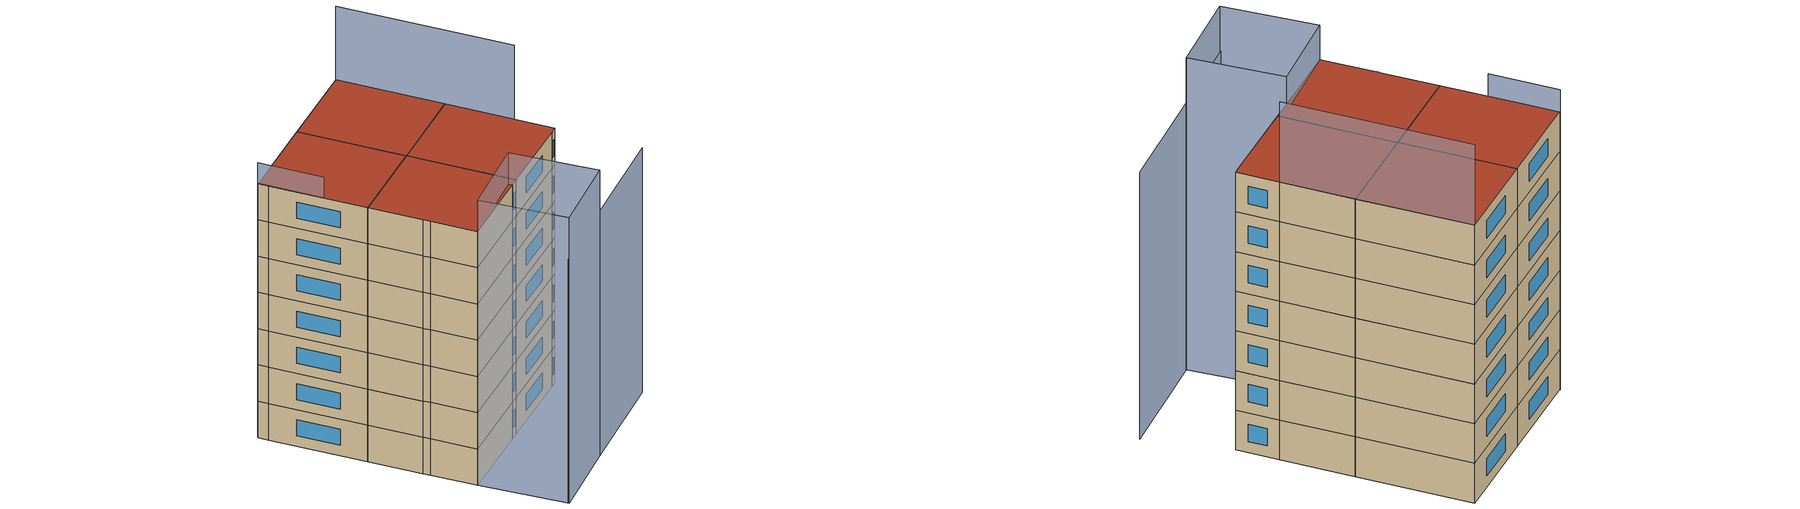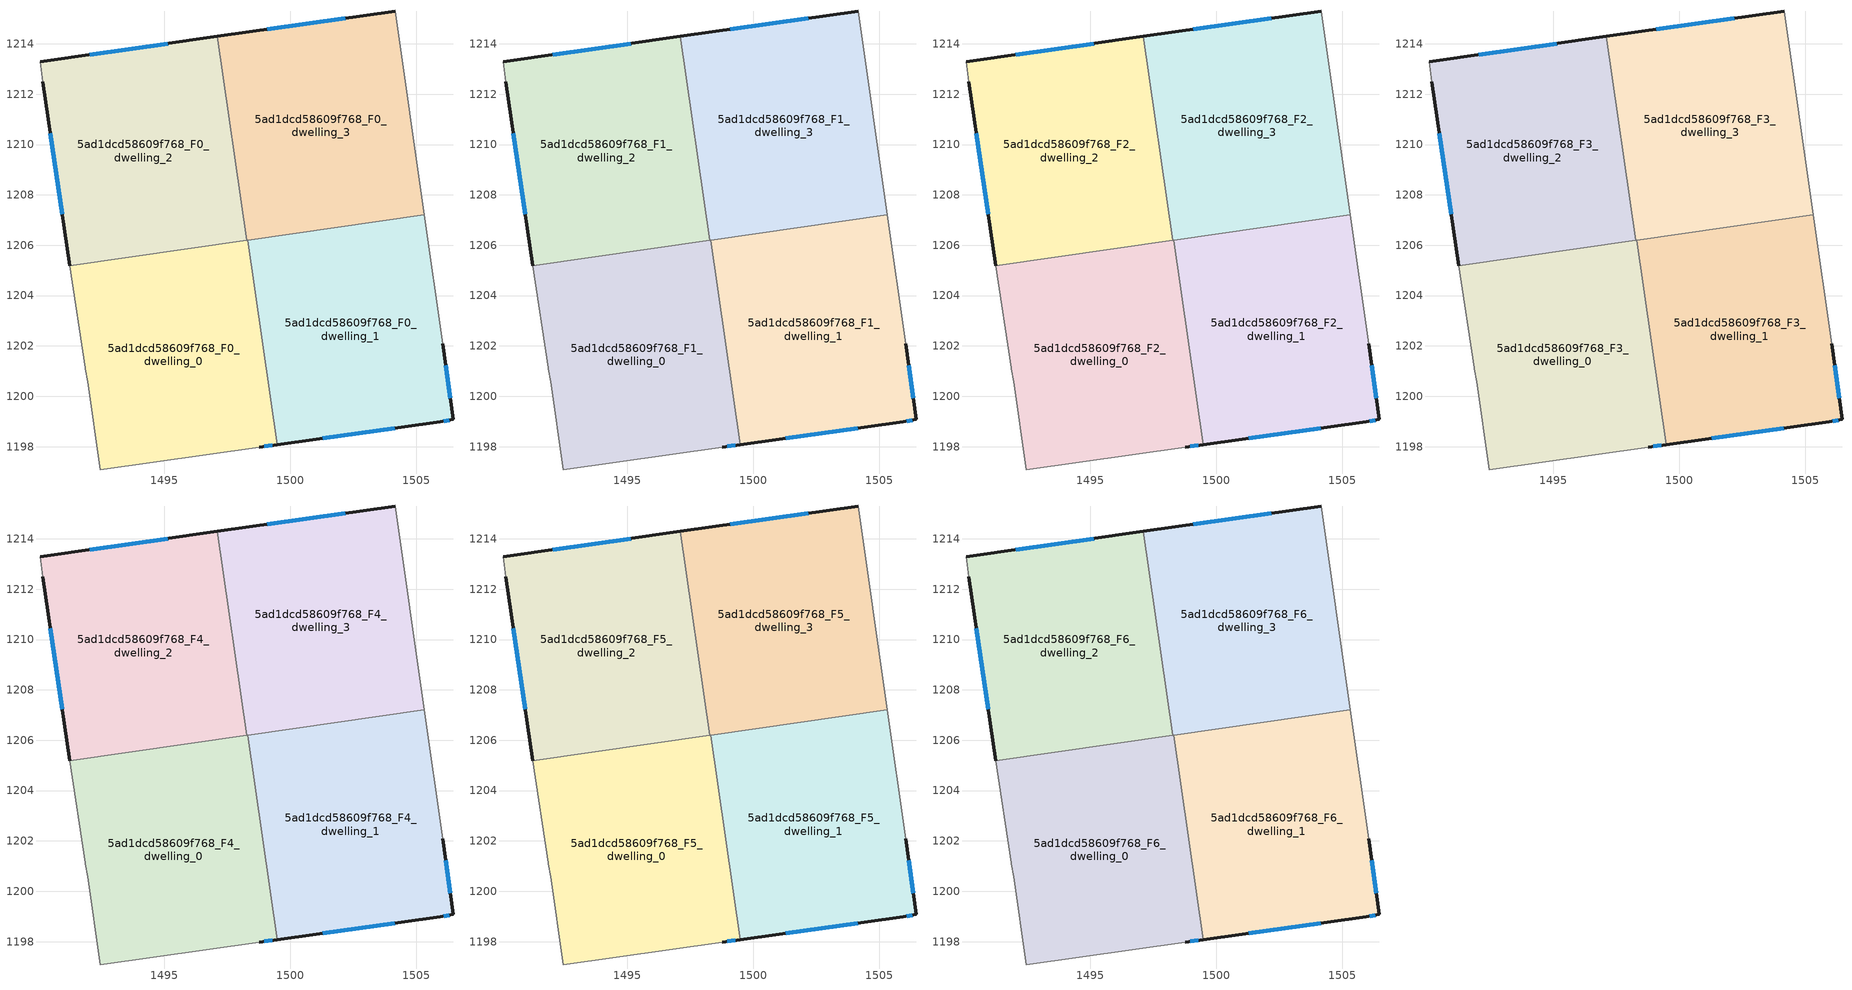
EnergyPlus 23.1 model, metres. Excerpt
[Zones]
5ad1dcd58609f768_F0_dwelling_0
 floor ground (EU_floor_Construction): 1498.31,1206.2 1499.48,1198.08 1498.76,1197.98 1492.46,1197.08 1491.96,1200.59 1491.86,1201.09 1491.85,1201.13 1491.25,1205.19 z0
 wall outside (EU_wall_Construction): 1498.76,1197.98 1499.48,1198.08 z0:3
 wall adiabatic (EU_wall_Construction): 1491.25,1205.19 1491.85,1201.13 1491.86,1201.09 1491.96,1200.59 1492.46,1197.08 1498.76,1197.98 z0:3
 wall to 5ad1dcd58609f768_F0_dwelling_1 (EU_wall_Construction): 1499.48,1198.08 1498.31,1206.2 z0:3
 wall to 5ad1dcd58609f768_F0_dwelling_2 (EU_wall_Construction): 1498.27,1206.2 1491.25,1205.19 z0:3
 wall to 5ad1dcd58609f768_F0_dwelling_3 (EU_wall_Construction): 1498.31,1206.2 1498.27,1206.2 z0:3
 window (EU_Window_Construction): 1498.96,1198.01 1499.28,1198.05 z0.84:2.16
5ad1dcd58609f768_F0_dwelling_1
 floor ground (EU_floor_Construction): 1505.33,1207.21 1506.07,1202.08 1506.47,1199.08 1505.97,1198.98 1499.48,1198.08 1498.31,1206.2 z0
 wall outside (EU_wall_Construction): 1499.48,1198.08 1505.97,1198.98 1506.47,1199.08 1506.07,1202.08 z0:3
 wall adiabatic (EU_wall_Construction): 1506.07,1202.08 1505.33,1207.21 z0:3
 wall to 5ad1dcd58609f768_F0_dwelling_3 (EU_wall_Construction): 1505.33,1207.21 1498.31,1206.2 z0:3
 window (EU_Window_Construction): 1506.35,1199.92 1506.18,1201.24 / 1506.11,1199.01 1506.33,1199.05 / 1501.29,1198.33 1504.15,1198.73 z0.84:2.16
5ad1dcd58609f768_F0_dwelling_2
 floor ground (EU_floor_Construction): 1497.11,1214.29 1498.27,1206.2 1491.25,1205.19 1490.16,1212.5 1490.06,1213.3 z0
 wall outside (EU_wall_Construction): 1497.11,1214.29 1490.06,1213.3 / 1490.16,1212.5 1491.25,1205.19 z0:3
 wall adiabatic (EU_wall_Construction): 1490.06,1213.3 1490.16,1212.5 z0:3
 wall to 5ad1dcd58609f768_F0_dwelling_3 (EU_wall_Construction): 1498.27,1206.2 1497.11,1214.29 z0:3
 window (EU_Window_Construction): 1495.13,1214.01 1492.03,1213.58 / 1490.46,1210.45 1490.94,1207.24 z0.84:2.16
5ad1dcd58609f768_F0_dwelling_3
 floor ground (EU_floor_Construction): 1504.17,1215.29 1505.33,1207.21 1498.27,1206.2 1497.11,1214.29 z0
 wall outside (EU_wall_Construction): 1504.17,1215.29 1497.11,1214.29 z0:3
 wall adiabatic (EU_wall_Construction): 1505.33,1207.21 1504.17,1215.29 z0:3
 window (EU_Window_Construction): 1502.19,1215.01 1499.09,1214.57 z0.84:2.16
5ad1dcd58609f768_F1_dwelling_0
 floor to 5ad1dcd58609f768_F0_dwelling_0 (EU_floor_Construction): 1498.31,1206.2 1499.48,1198.08 1498.76,1197.98 1492.46,1197.08 1491.96,1200.59 1491.86,1201.09 1491.85,1201.13 1491.25,1205.19 z3
 wall outside (EU_wall_Construction): 1498.76,1197.98 1499.48,1198.08 z3:6
 wall adiabatic (EU_wall_Construction): 1491.25,1205.19 1491.85,1201.13 1491.86,1201.09 1491.96,1200.59 1492.46,1197.08 1498.76,1197.98 z3:6
 wall to 5ad1dcd58609f768_F1_dwelling_1 (EU_wall_Construction): 1499.48,1198.08 1498.31,1206.2 z3:6
 wall to 5ad1dcd58609f768_F1_dwelling_2 (EU_wall_Construction): 1498.27,1206.2 1491.25,1205.19 z3:6
 wall to 5ad1dcd58609f768_F1_dwelling_3 (EU_wall_Construction): 1498.31,1206.2 1498.27,1206.2 z3:6
 window (EU_Window_Construction): 1498.96,1198.01 1499.28,1198.05 z3.84:5.16
5ad1dcd58609f768_F1_dwelling_1
 floor to 5ad1dcd58609f768_F0_dwelling_1 (EU_floor_Construction): 1505.33,1207.21 1506.07,1202.08 1506.47,1199.08 1505.97,1198.98 1499.48,1198.08 1498.31,1206.2 z3
 wall outside (EU_wall_Construction): 1499.48,1198.08 1505.97,1198.98 1506.47,1199.08 1506.07,1202.08 z3:6
 wall adiabatic (EU_wall_Construction): 1506.07,1202.08 1505.33,1207.21 z3:6
 wall to 5ad1dcd58609f768_F1_dwelling_3 (EU_wall_Construction): 1505.33,1207.21 1498.31,1206.2 z3:6
 window (EU_Window_Construction): 1506.35,1199.92 1506.18,1201.24 / 1506.11,1199.01 1506.33,1199.05 / 1501.29,1198.33 1504.15,1198.73 z3.84:5.16
5ad1dcd58609f768_F1_dwelling_2
 floor to 5ad1dcd58609f768_F0_dwelling_2 (EU_floor_Construction): 1497.11,1214.29 1498.27,1206.2 1491.25,1205.19 1490.16,1212.5 1490.06,1213.3 z3
 wall outside (EU_wall_Construction): 1497.11,1214.29 1490.06,1213.3 / 1490.16,1212.5 1491.25,1205.19 z3:6
 wall adiabatic (EU_wall_Construction): 1490.06,1213.3 1490.16,1212.5 z3:6
 wall to 5ad1dcd58609f768_F1_dwelling_3 (EU_wall_Construction): 1498.27,1206.2 1497.11,1214.29 z3:6
 window (EU_Window_Construction): 1495.13,1214.01 1492.03,1213.58 / 1490.46,1210.45 1490.94,1207.24 z3.84:5.16
5ad1dcd58609f768_F1_dwelling_3
 floor to 5ad1dcd58609f768_F0_dwelling_3 (EU_floor_Construction): 1504.17,1215.29 1505.33,1207.21 1498.27,1206.2 1497.11,1214.29 z3
 wall outside (EU_wall_Construction): 1504.17,1215.29 1497.11,1214.29 z3:6
 wall adiabatic (EU_wall_Construction): 1505.33,1207.21 1504.17,1215.29 z3:6
 window (EU_Window_Construction): 1502.19,1215.01 1499.09,1214.57 z3.84:5.16
5ad1dcd58609f768_F2_dwelling_0
 floor to 5ad1dcd58609f768_F1_dwelling_0 (EU_floor_Construction): 1498.31,1206.2 1499.48,1198.08 1498.76,1197.98 1492.46,1197.08 1491.96,1200.59 1491.86,1201.09 1491.85,1201.13 1491.25,1205.19 z6
 wall outside (EU_wall_Construction): 1498.76,1197.98 1499.48,1198.08 z6:9
 wall adiabatic (EU_wall_Construction): 1491.25,1205.19 1491.85,1201.13 1491.86,1201.09 1491.96,1200.59 1492.46,1197.08 1498.76,1197.98 z6:9
 wall to 5ad1dcd58609f768_F2_dwelling_1 (EU_wall_Construction): 1499.48,1198.08 1498.31,1206.2 z6:9
 wall to 5ad1dcd58609f768_F2_dwelling_2 (EU_wall_Construction): 1498.27,1206.2 1491.25,1205.19 z6:9
 wall to 5ad1dcd58609f768_F2_dwelling_3 (EU_wall_Construction): 1498.31,1206.2 1498.27,1206.2 z6:9
 window (EU_Window_Construction): 1498.96,1198.01 1499.28,1198.05 z6.84:8.16
5ad1dcd58609f768_F2_dwelling_1
 floor to 5ad1dcd58609f768_F1_dwelling_1 (EU_floor_Construction): 1505.33,1207.21 1506.07,1202.08 1506.47,1199.08 1505.97,1198.98 1499.48,1198.08 1498.31,1206.2 z6
 wall outside (EU_wall_Construction): 1499.48,1198.08 1505.97,1198.98 1506.47,1199.08 1506.07,1202.08 z6:9
 wall adiabatic (EU_wall_Construction): 1506.07,1202.08 1505.33,1207.21 z6:9
 wall to 5ad1dcd58609f768_F2_dwelling_3 (EU_wall_Construction): 1505.33,1207.21 1498.31,1206.2 z6:9
 window (EU_Window_Construction): 1506.35,1199.92 1506.18,1201.24 / 1506.11,1199.01 1506.33,1199.05 / 1501.29,1198.33 1504.15,1198.73 z6.84:8.16
5ad1dcd58609f768_F2_dwelling_2
 floor to 5ad1dcd58609f768_F1_dwelling_2 (EU_floor_Construction): 1497.11,1214.29 1498.27,1206.2 1491.25,1205.19 1490.16,1212.5 1490.06,1213.3 z6
 wall outside (EU_wall_Construction): 1497.11,1214.29 1490.06,1213.3 / 1490.16,1212.5 1491.25,1205.19 z6:9
 wall adiabatic (EU_wall_Construction): 1490.06,1213.3 1490.16,1212.5 z6:9
 wall to 5ad1dcd58609f768_F2_dwelling_3 (EU_wall_Construction): 1498.27,1206.2 1497.11,1214.29 z6:9
 window (EU_Window_Construction): 1495.13,1214.01 1492.03,1213.58 / 1490.46,1210.45 1490.94,1207.24 z6.84:8.16
5ad1dcd58609f768_F2_dwelling_3
 floor to 5ad1dcd58609f768_F1_dwelling_3 (EU_floor_Construction): 1504.17,1215.29 1505.33,1207.21 1498.27,1206.2 1497.11,1214.29 z6
 wall outside (EU_wall_Construction): 1504.17,1215.29 1497.11,1214.29 z6:9
 wall adiabatic (EU_wall_Construction): 1505.33,1207.21 1504.17,1215.29 z6:9
 window (EU_Window_Construction): 1502.19,1215.01 1499.09,1214.57 z6.84:8.16
5ad1dcd58609f768_F3_dwelling_0
 floor to 5ad1dcd58609f768_F2_dwelling_0 (EU_floor_Construction): 1498.31,1206.2 1499.48,1198.08 1498.76,1197.98 1492.46,1197.08 1491.96,1200.59 1491.86,1201.09 1491.85,1201.13 1491.25,1205.19 z9
 wall outside (EU_wall_Construction): 1498.76,1197.98 1499.48,1198.08 z9:12
 wall adiabatic (EU_wall_Construction): 1491.25,1205.19 1491.85,1201.13 1491.86,1201.09 1491.96,1200.59 1492.46,1197.08 1498.76,1197.98 z9:12
 wall to 5ad1dcd58609f768_F3_dwelling_1 (EU_wall_Construction): 1499.48,1198.08 1498.31,1206.2 z9:12
 wall to 5ad1dcd58609f768_F3_dwelling_2 (EU_wall_Construction): 1498.27,1206.2 1491.25,1205.19 z9:12
 wall to 5ad1dcd58609f768_F3_dwelling_3 (EU_wall_Construction): 1498.31,1206.2 1498.27,1206.2 z9:12
 window (EU_Window_Construction): 1498.96,1198.01 1499.28,1198.05 z9.84:11.16
5ad1dcd58609f768_F3_dwelling_1
 floor to 5ad1dcd58609f768_F2_dwelling_1 (EU_floor_Construction): 1505.33,1207.21 1506.07,1202.08 1506.47,1199.08 1505.97,1198.98 1499.48,1198.08 1498.31,1206.2 z9
 wall outside (EU_wall_Construction): 1499.48,1198.08 1505.97,1198.98 1506.47,1199.08 1506.07,1202.08 z9:12
 wall adiabatic (EU_wall_Construction): 1506.07,1202.08 1505.33,1207.21 z9:12
 wall to 5ad1dcd58609f768_F3_dwelling_3 (EU_wall_Construction): 1505.33,1207.21 1498.31,1206.2 z9:12
 window (EU_Window_Construction): 1506.35,1199.92 1506.18,1201.24 / 1506.11,1199.01 1506.33,1199.05 / 1501.29,1198.33 1504.15,1198.73 z9.84:11.16
5ad1dcd58609f768_F3_dwelling_2
 floor to 5ad1dcd58609f768_F2_dwelling_2 (EU_floor_Construction): 1497.11,1214.29 1498.27,1206.2 1491.25,1205.19 1490.16,1212.5 1490.06,1213.3 z9
 wall outside (EU_wall_Construction): 1497.11,1214.29 1490.06,1213.3 / 1490.16,1212.5 1491.25,1205.19 z9:12
 wall adiabatic (EU_wall_Construction): 1490.06,1213.3 1490.16,1212.5 z9:12
 wall to 5ad1dcd58609f768_F3_dwelling_3 (EU_wall_Construction): 1498.27,1206.2 1497.11,1214.29 z9:12
 window (EU_Window_Construction): 1495.13,1214.01 1492.03,1213.58 / 1490.46,1210.45 1490.94,1207.24 z9.84:11.16
5ad1dcd58609f768_F3_dwelling_3
 floor to 5ad1dcd58609f768_F2_dwelling_3 (EU_floor_Construction): 1504.17,1215.29 1505.33,1207.21 1498.27,1206.2 1497.11,1214.29 z9
 wall outside (EU_wall_Construction): 1504.17,1215.29 1497.11,1214.29 z9:12
 wall adiabatic (EU_wall_Construction): 1505.33,1207.21 1504.17,1215.29 z9:12
 window (EU_Window_Construction): 1502.19,1215.01 1499.09,1214.57 z9.84:11.16
5ad1dcd58609f768_F4_dwelling_0
 floor to 5ad1dcd58609f768_F3_dwelling_0 (EU_floor_Construction): 1498.31,1206.2 1499.48,1198.08 1498.76,1197.98 1492.46,1197.08 1491.96,1200.59 1491.86,1201.09 1491.85,1201.13 1491.25,1205.19 z12
 wall outside (EU_wall_Construction): 1498.76,1197.98 1499.48,1198.08 z12:15
 wall adiabatic (EU_wall_Construction): 1491.25,1205.19 1491.85,1201.13 1491.86,1201.09 1491.96,1200.59 1492.46,1197.08 1498.76,1197.98 z12:15
 wall to 5ad1dcd58609f768_F4_dwelling_1 (EU_wall_Construction): 1499.48,1198.08 1498.31,1206.2 z12:15
 wall to 5ad1dcd58609f768_F4_dwelling_2 (EU_wall_Construction): 1498.27,1206.2 1491.25,1205.19 z12:15
 wall to 5ad1dcd58609f768_F4_dwelling_3 (EU_wall_Construction): 1498.31,1206.2 1498.27,1206.2 z12:15
 window (EU_Window_Construction): 1498.96,1198.01 1499.28,1198.05 z12.84:14.16
5ad1dcd58609f768_F4_dwelling_1
 floor to 5ad1dcd58609f768_F3_dwelling_1 (EU_floor_Construction): 1505.33,1207.21 1506.07,1202.08 1506.47,1199.08 1505.97,1198.98 1499.48,1198.08 1498.31,1206.2 z12
 wall outside (EU_wall_Construction): 1499.48,1198.08 1505.97,1198.98 1506.47,1199.08 1506.07,1202.08 z12:15
 wall adiabatic (EU_wall_Construction): 1506.07,1202.08 1505.33,1207.21 z12:15
 wall to 5ad1dcd58609f768_F4_dwelling_3 (EU_wall_Construction): 1505.33,1207.21 1498.31,1206.2 z12:15
 window (EU_Window_Construction): 1506.35,1199.92 1506.18,1201.24 / 1506.11,1199.01 1506.33,1199.05 / 1501.29,1198.33 1504.15,1198.73 z12.84:14.16
5ad1dcd58609f768_F4_dwelling_2
 floor to 5ad1dcd58609f768_F3_dwelling_2 (EU_floor_Construction): 1497.11,1214.29 1498.27,1206.2 1491.25,1205.19 1490.16,1212.5 1490.06,1213.3 z12
 wall outside (EU_wall_Construction): 1497.11,1214.29 1490.06,1213.3 / 1490.16,1212.5 1491.25,1205.19 z12:15
 wall adiabatic (EU_wall_Construction): 1490.06,1213.3 1490.16,1212.5 z12:15
 wall to 5ad1dcd58609f768_F4_dwelling_3 (EU_wall_Construction): 1498.27,1206.2 1497.11,1214.29 z12:15
 window (EU_Window_Construction): 1495.13,1214.01 1492.03,1213.58 / 1490.46,1210.45 1490.94,1207.24 z12.84:14.16
5ad1dcd58609f768_F4_dwelling_3
 floor to 5ad1dcd58609f768_F3_dwelling_3 (EU_floor_Construction): 1504.17,1215.29 1505.33,1207.21 1498.27,1206.2 1497.11,1214.29 z12
 wall outside (EU_wall_Construction): 1504.17,1215.29 1497.11,1214.29 z12:15
 wall adiabatic (EU_wall_Construction): 1505.33,1207.21 1504.17,1215.29 z12:15
 window (EU_Window_Construction): 1502.19,1215.01 1499.09,1214.57 z12.84:14.16
5ad1dcd58609f768_F5_dwelling_0
 floor to 5ad1dcd58609f768_F4_dwelling_0 (EU_floor_Construction): 1498.31,1206.2 1499.48,1198.08 1498.76,1197.98 1492.46,1197.08 1491.96,1200.59 1491.86,1201.09 1491.85,1201.13 1491.25,1205.19 z15
 wall outside (EU_wall_Construction): 1498.76,1197.98 1499.48,1198.08 z15:18
 wall adiabatic (EU_wall_Construction): 1491.25,1205.19 1491.85,1201.13 1491.86,1201.09 1491.96,1200.59 1492.46,1197.08 1498.76,1197.98 z15:18
 wall to 5ad1dcd58609f768_F5_dwelling_1 (EU_wall_Construction): 1499.48,1198.08 1498.31,1206.2 z15:18
 wall to 5ad1dcd58609f768_F5_dwelling_2 (EU_wall_Construction): 1498.27,1206.2 1491.25,1205.19 z15:18
 wall to 5ad1dcd58609f768_F5_dwelling_3 (EU_wall_Construction): 1498.31,1206.2 1498.27,1206.2 z15:18
 window (EU_Window_Construction): 1498.96,1198.01 1499.28,1198.05 z15.84:17.16
5ad1dcd58609f768_F5_dwelling_1
 floor to 5ad1dcd58609f768_F4_dwelling_1 (EU_floor_Construction): 1505.33,1207.21 1506.07,1202.08 1506.47,1199.08 1505.97,1198.98 1499.48,1198.08 1498.31,1206.2 z15
 wall outside (EU_wall_Construction): 1499.48,1198.08 1505.97,1198.98 1506.47,1199.08 1506.07,1202.08 z15:18
 wall adiabatic (EU_wall_Construction): 1506.07,1202.08 1505.33,1207.21 z15:18
 wall to 5ad1dcd58609f768_F5_dwelling_3 (EU_wall_Construction): 1505.33,1207.21 1498.31,1206.2 z15:18
 window (EU_Window_Construction): 1506.35,1199.92 1506.18,1201.24 / 1506.11,1199.01 1506.33,1199.05 / 1501.29,1198.33 1504.15,1198.73 z15.84:17.16
5ad1dcd58609f768_F5_dwelling_2
 floor to 5ad1dcd58609f768_F4_dwelling_2 (EU_floor_Construction): 1497.11,1214.29 1498.27,1206.2 1491.25,1205.19 1490.16,1212.5 1490.06,1213.3 z15
 wall outside (EU_wall_Construction): 1497.11,1214.29 1490.06,1213.3 / 1490.16,1212.5 1491.25,1205.19 z15:18
 wall adiabatic (EU_wall_Construction): 1490.06,1213.3 1490.16,1212.5 z15:18
 wall to 5ad1dcd58609f768_F5_dwelling_3 (EU_wall_Construction): 1498.27,1206.2 1497.11,1214.29 z15:18
 window (EU_Window_Construction): 1495.13,1214.01 1492.03,1213.58 / 1490.46,1210.45 1490.94,1207.24 z15.84:17.16
5ad1dcd58609f768_F5_dwelling_3
 floor to 5ad1dcd58609f768_F4_dwelling_3 (EU_floor_Construction): 1504.17,1215.29 1505.33,1207.21 1498.27,1206.2 1497.11,1214.29 z15
 wall outside (EU_wall_Construction): 1504.17,1215.29 1497.11,1214.29 z15:18
 wall adiabatic (EU_wall_Construction): 1505.33,1207.21 1504.17,1215.29 z15:18
 window (EU_Window_Construction): 1502.19,1215.01 1499.09,1214.57 z15.84:17.16
5ad1dcd58609f768_F6_dwelling_0
 floor to 5ad1dcd58609f768_F5_dwelling_0 (EU_floor_Construction): 1498.31,1206.2 1499.48,1198.08 1498.76,1197.98 1492.46,1197.08 1491.96,1200.59 1491.86,1201.09 1491.85,1201.13 1491.25,1205.19 z18
 wall outside (EU_wall_Construction): 1498.76,1197.98 1499.48,1198.08 z18:21
 wall adiabatic (EU_wall_Construction): 1491.25,1205.19 1491.85,1201.13 1491.86,1201.09 1491.96,1200.59 1492.46,1197.08 1498.76,1197.98 z18:21
 wall to 5ad1dcd58609f768_F6_dwelling_1 (EU_wall_Construction): 1499.48,1198.08 1498.31,1206.2 z18:21
 wall to 5ad1dcd58609f768_F6_dwelling_2 (EU_wall_Construction): 1498.27,1206.2 1491.25,1205.19 z18:21
 wall to 5ad1dcd58609f768_F6_dwelling_3 (EU_wall_Construction): 1498.31,1206.2 1498.27,1206.2 z18:21
 window (EU_Window_Construction): 1498.96,1198.01 1499.28,1198.05 z18.84:20.16
 roof outside (EU_roof_Construction): 1499.48,1198.08 1498.31,1206.2 1491.25,1205.19 1491.85,1201.13 1491.86,1201.09 1491.96,1200.59 1492.46,1197.08 1498.76,1197.98 z21
5ad1dcd58609f768_F6_dwelling_1
 floor to 5ad1dcd58609f768_F5_dwelling_1 (EU_floor_Construction): 1505.33,1207.21 1506.07,1202.08 1506.47,1199.08 1505.97,1198.98 1499.48,1198.08 1498.31,1206.2 z18
 wall outside (EU_wall_Construction): 1499.48,1198.08 1505.97,1198.98 1506.47,1199.08 1506.07,1202.08 z18:21
 wall adiabatic (EU_wall_Construction): 1506.07,1202.08 1505.33,1207.21 z18:21
 wall to 5ad1dcd58609f768_F6_dwelling_3 (EU_wall_Construction): 1505.33,1207.21 1498.31,1206.2 z18:21
 window (EU_Window_Construction): 1506.35,1199.92 1506.18,1201.24 / 1506.11,1199.01 1506.33,1199.05 / 1501.29,1198.33 1504.15,1198.73 z18.84:20.16
 roof outside (EU_roof_Construction): 1506.47,1199.08 1506.07,1202.08 1505.33,1207.21 1498.31,1206.2 1499.48,1198.08 1505.97,1198.98 z21
5ad1dcd58609f768_F6_dwelling_2
 floor to 5ad1dcd58609f768_F5_dwelling_2 (EU_floor_Construction): 1497.11,1214.29 1498.27,1206.2 1491.25,1205.19 1490.16,1212.5 1490.06,1213.3 z18
 wall outside (EU_wall_Construction): 1497.11,1214.29 1490.06,1213.3 / 1490.16,1212.5 1491.25,1205.19 z18:21
 wall adiabatic (EU_wall_Construction): 1490.06,1213.3 1490.16,1212.5 z18:21
 wall to 5ad1dcd58609f768_F6_dwelling_3 (EU_wall_Construction): 1498.27,1206.2 1497.11,1214.29 z18:21
 window (EU_Window_Construction): 1495.13,1214.01 1492.03,1213.58 / 1490.46,1210.45 1490.94,1207.24 z18.84:20.16
 roof outside (EU_roof_Construction): 1498.27,1206.2 1497.11,1214.29 1490.06,1213.3 1490.16,1212.5 1491.25,1205.19 z21
5ad1dcd58609f768_F6_dwelling_3
 floor to 5ad1dcd58609f768_F5_dwelling_3 (EU_floor_Construction): 1504.17,1215.29 1505.33,1207.21 1498.27,1206.2 1497.11,1214.29 z18
 wall outside (EU_wall_Construction): 1504.17,1215.29 1497.11,1214.29 z18:21
 wall adiabatic (EU_wall_Construction): 1505.33,1207.21 1504.17,1215.29 z18:21
 window (EU_Window_Construction): 1502.19,1215.01 1499.09,1214.57 z18.84:20.16
 roof outside (EU_roof_Construction): 1505.33,1207.21 1504.17,1215.29 1497.11,1214.29 1498.27,1206.2 z21
shading: 1493.74,1190.57 1508.46,1193.2 z0:20.2; 1499.98,1191.68 1493.73,1190.47 / 1493.73,1190.47 1492.46,1197.08 / 1492.46,1197.08 1498.7,1198.29 / 1498.7,1198.29 1499.98,1191.68 z0:23.6; 1506.07,1202.08 1504.17,1215.29 z0:27.1; 1490.08,1213.36 1490.76,1208.46 z0:22.7
[Building]
EU S2 Campaign: North Axis=0; Terrain=City; Solar Distribution=FullExterior
[Site:Location]
Lyon-Bron: Latitude=45.75; Longitude=5; Time Zone=1; Elevation=198
[SizingPeriod:WeatherFileDays]
AnnualSizingPeriod: Begin Month=1; Begin Day of Month=1; End Month=12; End Day of Month=31; Day of Week for Start Day=Monday; Use Weather File Daylight Saving Period=No; Use Weather File Rain and Snow Indicators=No
[MATERIAL]
EU_InternalMass_Material: Roughness=MediumRough; Thickness=0.1; Conductivity=1; Density=1800; Specific Heat=900; Thermal Absorptance=0.9; Solar Absorptance=0.7; Visible Absorptance=0.7
[MATERIAL:NOMASS] Roughness=MediumRough; Thermal Absorptance=0.9; Solar Absorptance=0.7; Visible Absorptance=0.7
Name | Thermal Resistance
EU_wall_NoMass | 0.776494
EU_roof_NoMass | 0.486893
EU_floor_NoMass | 0.421597
[WINDOWMATERIAL:SIMPLEGLAZINGSYSTEM]
EU_Window_SimpleGlazing: UFactor=4.24961; Solar Heat Gain Coefficient=0.83; Visible Transmittance=0.83
[CONSTRUCTION]
EU_wall_Construction: EU_wall_NoMass
EU_roof_Construction: EU_roof_NoMass
EU_floor_Construction: EU_floor_NoMass
EU_Window_Construction: EU_Window_SimpleGlazing
EU_InternalMass_Construction: EU_InternalMass_Material
[ZONE] Type=1; Multiplier=1; Ceiling Height=autocalculate; Floor Area=autocalculate; Part of Total Floor Area=Yes
Name | Volume
5ad1dcd58609f768_F0_dwelling_0; 5ad1dcd58609f768_F1_dwelling_0; 5ad1dcd58609f768_F2_dwelling_0; 5ad1dcd58609f768_F3_dwelling_0; 5ad1dcd58609f768_F4_dwelling_0; 5ad1dcd58609f768_F5_dwelling_0; 5ad1dcd58609f768_F6_dwelling_0 | 174.832
5ad1dcd58609f768_F0_dwelling_1; 5ad1dcd58609f768_F1_dwelling_1; 5ad1dcd58609f768_F2_dwelling_1; 5ad1dcd58609f768_F3_dwelling_1; 5ad1dcd58609f768_F4_dwelling_1; 5ad1dcd58609f768_F5_dwelling_1; 5ad1dcd58609f768_F6_dwelling_1 | 174.819
5ad1dcd58609f768_F0_dwelling_2; 5ad1dcd58609f768_F1_dwelling_2; 5ad1dcd58609f768_F2_dwelling_2; 5ad1dcd58609f768_F3_dwelling_2; 5ad1dcd58609f768_F4_dwelling_2; 5ad1dcd58609f768_F5_dwelling_2; 5ad1dcd58609f768_F6_dwelling_2 | 174.804
5ad1dcd58609f768_F0_dwelling_3; 5ad1dcd58609f768_F1_dwelling_3; 5ad1dcd58609f768_F2_dwelling_3; 5ad1dcd58609f768_F3_dwelling_3; 5ad1dcd58609f768_F4_dwelling_3; 5ad1dcd58609f768_F5_dwelling_3; 5ad1dcd58609f768_F6_dwelling_3 | 174.816
[INTERNALMASS] Construction=EU_InternalMass_Construction
Name | Zone or ZoneList | Surface Area
5ad1dcd58609f768_F0_dwelling_0_EU_InternalMass | 5ad1dcd58609f768_F0_dwelling_0 | 58.2772
5ad1dcd58609f768_F0_dwelling_1_EU_InternalMass | 5ad1dcd58609f768_F0_dwelling_1 | 58.273
5ad1dcd58609f768_F0_dwelling_2_EU_InternalMass | 5ad1dcd58609f768_F0_dwelling_2 | 58.2698
5ad1dcd58609f768_F0_dwelling_3_EU_InternalMass | 5ad1dcd58609f768_F0_dwelling_3 | 58.2714
5ad1dcd58609f768_F1_dwelling_0_EU_InternalMass | 5ad1dcd58609f768_F1_dwelling_0 | 58.2772
5ad1dcd58609f768_F1_dwelling_1_EU_InternalMass | 5ad1dcd58609f768_F1_dwelling_1 | 58.273
5ad1dcd58609f768_F1_dwelling_2_EU_InternalMass | 5ad1dcd58609f768_F1_dwelling_2 | 58.2698
5ad1dcd58609f768_F1_dwelling_3_EU_InternalMass | 5ad1dcd58609f768_F1_dwelling_3 | 58.2714
5ad1dcd58609f768_F2_dwelling_0_EU_InternalMass | 5ad1dcd58609f768_F2_dwelling_0 | 58.2772
5ad1dcd58609f768_F2_dwelling_1_EU_InternalMass | 5ad1dcd58609f768_F2_dwelling_1 | 58.273
5ad1dcd58609f768_F2_dwelling_2_EU_InternalMass | 5ad1dcd58609f768_F2_dwelling_2 | 58.2698
5ad1dcd58609f768_F2_dwelling_3_EU_InternalMass | 5ad1dcd58609f768_F2_dwelling_3 | 58.2714
5ad1dcd58609f768_F3_dwelling_0_EU_InternalMass | 5ad1dcd58609f768_F3_dwelling_0 | 58.2772
5ad1dcd58609f768_F3_dwelling_1_EU_InternalMass | 5ad1dcd58609f768_F3_dwelling_1 | 58.273
5ad1dcd58609f768_F3_dwelling_2_EU_InternalMass | 5ad1dcd58609f768_F3_dwelling_2 | 58.2698
5ad1dcd58609f768_F3_dwelling_3_EU_InternalMass | 5ad1dcd58609f768_F3_dwelling_3 | 58.2714
5ad1dcd58609f768_F4_dwelling_0_EU_InternalMass | 5ad1dcd58609f768_F4_dwelling_0 | 58.2772
5ad1dcd58609f768_F4_dwelling_1_EU_InternalMass | 5ad1dcd58609f768_F4_dwelling_1 | 58.273
5ad1dcd58609f768_F4_dwelling_2_EU_InternalMass | 5ad1dcd58609f768_F4_dwelling_2 | 58.2698
5ad1dcd58609f768_F4_dwelling_3_EU_InternalMass | 5ad1dcd58609f768_F4_dwelling_3 | 58.2714
5ad1dcd58609f768_F5_dwelling_0_EU_InternalMass | 5ad1dcd58609f768_F5_dwelling_0 | 58.2772
5ad1dcd58609f768_F5_dwelling_1_EU_InternalMass | 5ad1dcd58609f768_F5_dwelling_1 | 58.273
5ad1dcd58609f768_F5_dwelling_2_EU_InternalMass | 5ad1dcd58609f768_F5_dwelling_2 | 58.2698
5ad1dcd58609f768_F5_dwelling_3_EU_InternalMass | 5ad1dcd58609f768_F5_dwelling_3 | 58.2714
5ad1dcd58609f768_F6_dwelling_0_EU_InternalMass | 5ad1dcd58609f768_F6_dwelling_0 | 58.2772
5ad1dcd58609f768_F6_dwelling_1_EU_InternalMass | 5ad1dcd58609f768_F6_dwelling_1 | 58.273
5ad1dcd58609f768_F6_dwelling_2_EU_InternalMass | 5ad1dcd58609f768_F6_dwelling_2 | 58.2698
5ad1dcd58609f768_F6_dwelling_3_EU_InternalMass | 5ad1dcd58609f768_F6_dwelling_3 | 58.2714
[OTHEREQUIPMENT] Fuel Type=Electricity; Design Level Calculation Method=Watts/Area; Power per Zone Floor Area=1; Fraction Latent=0; Fraction Radiant=0; Fraction Lost=0; Carbon Dioxide Generation Rate=0; EndUse Subcategory=EU_Step8_InternalGains
Name | Zone or ZoneList or Space or SpaceList | Schedule
EU_Step8_InternalGain_5ad1dcd58609f768_F0_dwelling_0_f000 | 5ad1dcd58609f768_F0_dwelling_0 | EU_Step8_GainSchedule_5ad1dcd58609f768_F0_dwelling_0_f000
EU_Step8_InternalGain_5ad1dcd58609f768_F0_dwelling_1_f000 | 5ad1dcd58609f768_F0_dwelling_1 | EU_Step8_GainSchedule_5ad1dcd58609f768_F0_dwelling_1_f000
EU_Step8_InternalGain_5ad1dcd58609f768_F0_dwelling_2_f000 | 5ad1dcd58609f768_F0_dwelling_2 | EU_Step8_GainSchedule_5ad1dcd58609f768_F0_dwelling_2_f000
EU_Step8_InternalGain_5ad1dcd58609f768_F0_dwelling_3_f000 | 5ad1dcd58609f768_F0_dwelling_3 | EU_Step8_GainSchedule_5ad1dcd58609f768_F0_dwelling_3_f000
EU_Step8_InternalGain_5ad1dcd58609f768_F1_dwelling_0_f000 | 5ad1dcd58609f768_F1_dwelling_0 | EU_Step8_GainSchedule_5ad1dcd58609f768_F1_dwelling_0_f000
EU_Step8_InternalGain_5ad1dcd58609f768_F1_dwelling_1_f000 | 5ad1dcd58609f768_F1_dwelling_1 | EU_Step8_GainSchedule_5ad1dcd58609f768_F1_dwelling_1_f000
EU_Step8_InternalGain_5ad1dcd58609f768_F1_dwelling_2_f000 | 5ad1dcd58609f768_F1_dwelling_2 | EU_Step8_GainSchedule_5ad1dcd58609f768_F1_dwelling_2_f000
EU_Step8_InternalGain_5ad1dcd58609f768_F1_dwelling_3_f000 | 5ad1dcd58609f768_F1_dwelling_3 | EU_Step8_GainSchedule_5ad1dcd58609f768_F1_dwelling_3_f000
EU_Step8_InternalGain_5ad1dcd58609f768_F2_dwelling_0_f000 | 5ad1dcd58609f768_F2_dwelling_0 | EU_Step8_GainSchedule_5ad1dcd58609f768_F2_dwelling_0_f000
EU_Step8_InternalGain_5ad1dcd58609f768_F2_dwelling_1_f000 | 5ad1dcd58609f768_F2_dwelling_1 | EU_Step8_GainSchedule_5ad1dcd58609f768_F2_dwelling_1_f000
EU_Step8_InternalGain_5ad1dcd58609f768_F2_dwelling_2_f000 | 5ad1dcd58609f768_F2_dwelling_2 | EU_Step8_GainSchedule_5ad1dcd58609f768_F2_dwelling_2_f000
EU_Step8_InternalGain_5ad1dcd58609f768_F2_dwelling_3_f000 | 5ad1dcd58609f768_F2_dwelling_3 | EU_Step8_GainSchedule_5ad1dcd58609f768_F2_dwelling_3_f000
EU_Step8_InternalGain_5ad1dcd58609f768_F3_dwelling_0_f000 | 5ad1dcd58609f768_F3_dwelling_0 | EU_Step8_GainSchedule_5ad1dcd58609f768_F3_dwelling_0_f000
EU_Step8_InternalGain_5ad1dcd58609f768_F3_dwelling_1_f000 | 5ad1dcd58609f768_F3_dwelling_1 | EU_Step8_GainSchedule_5ad1dcd58609f768_F3_dwelling_1_f000
EU_Step8_InternalGain_5ad1dcd58609f768_F3_dwelling_2_f000 | 5ad1dcd58609f768_F3_dwelling_2 | EU_Step8_GainSchedule_5ad1dcd58609f768_F3_dwelling_2_f000
EU_Step8_InternalGain_5ad1dcd58609f768_F3_dwelling_3_f000 | 5ad1dcd58609f768_F3_dwelling_3 | EU_Step8_GainSchedule_5ad1dcd58609f768_F3_dwelling_3_f000
EU_Step8_InternalGain_5ad1dcd58609f768_F4_dwelling_0_f000 | 5ad1dcd58609f768_F4_dwelling_0 | EU_Step8_GainSchedule_5ad1dcd58609f768_F4_dwelling_0_f000
EU_Step8_InternalGain_5ad1dcd58609f768_F4_dwelling_1_f000 | 5ad1dcd58609f768_F4_dwelling_1 | EU_Step8_GainSchedule_5ad1dcd58609f768_F4_dwelling_1_f000
EU_Step8_InternalGain_5ad1dcd58609f768_F4_dwelling_2_f000 | 5ad1dcd58609f768_F4_dwelling_2 | EU_Step8_GainSchedule_5ad1dcd58609f768_F4_dwelling_2_f000
EU_Step8_InternalGain_5ad1dcd58609f768_F4_dwelling_3_f000 | 5ad1dcd58609f768_F4_dwelling_3 | EU_Step8_GainSchedule_5ad1dcd58609f768_F4_dwelling_3_f000
EU_Step8_InternalGain_5ad1dcd58609f768_F5_dwelling_0_f000 | 5ad1dcd58609f768_F5_dwelling_0 | EU_Step8_GainSchedule_5ad1dcd58609f768_F5_dwelling_0_f000
EU_Step8_InternalGain_5ad1dcd58609f768_F5_dwelling_1_f000 | 5ad1dcd58609f768_F5_dwelling_1 | EU_Step8_GainSchedule_5ad1dcd58609f768_F5_dwelling_1_f000
EU_Step8_InternalGain_5ad1dcd58609f768_F5_dwelling_2_f000 | 5ad1dcd58609f768_F5_dwelling_2 | EU_Step8_GainSchedule_5ad1dcd58609f768_F5_dwelling_2_f000
EU_Step8_InternalGain_5ad1dcd58609f768_F5_dwelling_3_f000 | 5ad1dcd58609f768_F5_dwelling_3 | EU_Step8_GainSchedule_5ad1dcd58609f768_F5_dwelling_3_f000
EU_Step8_InternalGain_5ad1dcd58609f768_F6_dwelling_0_f000 | 5ad1dcd58609f768_F6_dwelling_0 | EU_Step8_GainSchedule_5ad1dcd58609f768_F6_dwelling_0_f000
EU_Step8_InternalGain_5ad1dcd58609f768_F6_dwelling_1_f000 | 5ad1dcd58609f768_F6_dwelling_1 | EU_Step8_GainSchedule_5ad1dcd58609f768_F6_dwelling_1_f000
EU_Step8_InternalGain_5ad1dcd58609f768_F6_dwelling_2_f000 | 5ad1dcd58609f768_F6_dwelling_2 | EU_Step8_GainSchedule_5ad1dcd58609f768_F6_dwelling_2_f000
EU_Step8_InternalGain_5ad1dcd58609f768_F6_dwelling_3_f000 | 5ad1dcd58609f768_F6_dwelling_3 | EU_Step8_GainSchedule_5ad1dcd58609f768_F6_dwelling_3_f000
[ZONEVENTILATION:DESIGNFLOWRATE] Schedule=EU_AlwaysOn; Design Flow Rate Calculation Method=AirChanges/Hour; Air Changes per Hour=0.693814; Ventilation Type=Natural; Fan Pressure Rise=0; Fan Total Efficiency=1; Constant Term Coefficient=1; Temperature Term Coefficient=0; Velocity Term Coefficient=0; Velocity Squared Term Coefficient=0; Minimum Indoor Temperature=-100; Maximum Indoor Temperature=100; Delta Temperature=-100; Minimum Outdoor Temperature=-100; Maximum Outdoor Temperature=100; Maximum Wind Speed=40
Name | Zone or ZoneList or Space or SpaceList
EU_ConstantAir_5ad1dcd58609f768_F0_dwelling_0 | 5ad1dcd58609f768_F0_dwelling_0
EU_ConstantAir_5ad1dcd58609f768_F0_dwelling_1 | 5ad1dcd58609f768_F0_dwelling_1
EU_ConstantAir_5ad1dcd58609f768_F0_dwelling_2 | 5ad1dcd58609f768_F0_dwelling_2
EU_ConstantAir_5ad1dcd58609f768_F0_dwelling_3 | 5ad1dcd58609f768_F0_dwelling_3
EU_ConstantAir_5ad1dcd58609f768_F1_dwelling_0 | 5ad1dcd58609f768_F1_dwelling_0
EU_ConstantAir_5ad1dcd58609f768_F1_dwelling_1 | 5ad1dcd58609f768_F1_dwelling_1
EU_ConstantAir_5ad1dcd58609f768_F1_dwelling_2 | 5ad1dcd58609f768_F1_dwelling_2
EU_ConstantAir_5ad1dcd58609f768_F1_dwelling_3 | 5ad1dcd58609f768_F1_dwelling_3
EU_ConstantAir_5ad1dcd58609f768_F2_dwelling_0 | 5ad1dcd58609f768_F2_dwelling_0
EU_ConstantAir_5ad1dcd58609f768_F2_dwelling_1 | 5ad1dcd58609f768_F2_dwelling_1
EU_ConstantAir_5ad1dcd58609f768_F2_dwelling_2 | 5ad1dcd58609f768_F2_dwelling_2
EU_ConstantAir_5ad1dcd58609f768_F2_dwelling_3 | 5ad1dcd58609f768_F2_dwelling_3
EU_ConstantAir_5ad1dcd58609f768_F3_dwelling_0 | 5ad1dcd58609f768_F3_dwelling_0
EU_ConstantAir_5ad1dcd58609f768_F3_dwelling_1 | 5ad1dcd58609f768_F3_dwelling_1
EU_ConstantAir_5ad1dcd58609f768_F3_dwelling_2 | 5ad1dcd58609f768_F3_dwelling_2
EU_ConstantAir_5ad1dcd58609f768_F3_dwelling_3 | 5ad1dcd58609f768_F3_dwelling_3
EU_ConstantAir_5ad1dcd58609f768_F4_dwelling_0 | 5ad1dcd58609f768_F4_dwelling_0
EU_ConstantAir_5ad1dcd58609f768_F4_dwelling_1 | 5ad1dcd58609f768_F4_dwelling_1
EU_ConstantAir_5ad1dcd58609f768_F4_dwelling_2 | 5ad1dcd58609f768_F4_dwelling_2
EU_ConstantAir_5ad1dcd58609f768_F4_dwelling_3 | 5ad1dcd58609f768_F4_dwelling_3
EU_ConstantAir_5ad1dcd58609f768_F5_dwelling_0 | 5ad1dcd58609f768_F5_dwelling_0
EU_ConstantAir_5ad1dcd58609f768_F5_dwelling_1 | 5ad1dcd58609f768_F5_dwelling_1
EU_ConstantAir_5ad1dcd58609f768_F5_dwelling_2 | 5ad1dcd58609f768_F5_dwelling_2
EU_ConstantAir_5ad1dcd58609f768_F5_dwelling_3 | 5ad1dcd58609f768_F5_dwelling_3
EU_ConstantAir_5ad1dcd58609f768_F6_dwelling_0 | 5ad1dcd58609f768_F6_dwelling_0
EU_ConstantAir_5ad1dcd58609f768_F6_dwelling_1 | 5ad1dcd58609f768_F6_dwelling_1
EU_ConstantAir_5ad1dcd58609f768_F6_dwelling_2 | 5ad1dcd58609f768_F6_dwelling_2
EU_ConstantAir_5ad1dcd58609f768_F6_dwelling_3 | 5ad1dcd58609f768_F6_dwelling_3
[HVACTEMPLATE:THERMOSTAT] Constant Heating Setpoint=20; Constant Cooling Setpoint=50
EU_HeatOnly_5ad1dcd58609f768_F0_dwelling_0; EU_HeatOnly_5ad1dcd58609f768_F0_dwelling_1; EU_HeatOnly_5ad1dcd58609f768_F0_dwelling_2; EU_HeatOnly_5ad1dcd58609f768_F0_dwelling_3; EU_HeatOnly_5ad1dcd58609f768_F1_dwelling_0; EU_HeatOnly_5ad1dcd58609f768_F1_dwelling_1; EU_HeatOnly_5ad1dcd58609f768_F1_dwelling_2; EU_HeatOnly_5ad1dcd58609f768_F1_dwelling_3; EU_HeatOnly_5ad1dcd58609f768_F2_dwelling_0; EU_HeatOnly_5ad1dcd58609f768_F2_dwelling_1; EU_HeatOnly_5ad1dcd58609f768_F2_dwelling_2; EU_HeatOnly_5ad1dcd58609f768_F2_dwelling_3; EU_HeatOnly_5ad1dcd58609f768_F3_dwelling_0; EU_HeatOnly_5ad1dcd58609f768_F3_dwelling_1; EU_HeatOnly_5ad1dcd58609f768_F3_dwelling_2; EU_HeatOnly_5ad1dcd58609f768_F3_dwelling_3; EU_HeatOnly_5ad1dcd58609f768_F4_dwelling_0; EU_HeatOnly_5ad1dcd58609f768_F4_dwelling_1; EU_HeatOnly_5ad1dcd58609f768_F4_dwelling_2; EU_HeatOnly_5ad1dcd58609f768_F4_dwelling_3; EU_HeatOnly_5ad1dcd58609f768_F5_dwelling_0; EU_HeatOnly_5ad1dcd58609f768_F5_dwelling_1; EU_HeatOnly_5ad1dcd58609f768_F5_dwelling_2; EU_HeatOnly_5ad1dcd58609f768_F5_dwelling_3; EU_HeatOnly_5ad1dcd58609f768_F6_dwelling_0; EU_HeatOnly_5ad1dcd58609f768_F6_dwelling_1; EU_HeatOnly_5ad1dcd58609f768_F6_dwelling_2; EU_HeatOnly_5ad1dcd58609f768_F6_dwelling_3
[HVACTEMPLATE:ZONE:IDEALLOADSAIRSYSTEM] System Availability Schedule=EU_AlwaysOn; Maximum Heating Supply Air Temperature=50; Minimum Cooling Supply Air Temperature=13; Maximum Heating Supply Air Humidity Ratio=0.0156; Minimum Cooling Supply Air Humidity Ratio=0.0077; Heating Limit=NoLimit; Cooling Limit=NoLimit; Heating Availability Schedule=EU_AlwaysOn; Cooling Availability Schedule=EU_CoolingOff; Dehumidification Control Type=ConstantSensibleHeatRatio; Cooling Sensible Heat Ratio=0.7; Dehumidification Setpoint=60; Humidification Control Type=None; Humidification Setpoint=30; Outdoor Air Method=None; Outdoor Air Flow Rate per Person=0.00944; Outdoor Air Flow Rate per Zone Floor Area=0; Outdoor Air Flow Rate per Zone=0; Demand Controlled Ventilation Type=None; Outdoor Air Economizer Type=NoEconomizer; Heat Recovery Type=None; Sensible Heat Recovery Effectiveness=0.7; Latent Heat Recovery Effectiveness=0.65
Name | Template Thermostat
5ad1dcd58609f768_F0_dwelling_0 | EU_HeatOnly_5ad1dcd58609f768_F0_dwelling_0
5ad1dcd58609f768_F0_dwelling_1 | EU_HeatOnly_5ad1dcd58609f768_F0_dwelling_1
5ad1dcd58609f768_F0_dwelling_2 | EU_HeatOnly_5ad1dcd58609f768_F0_dwelling_2
5ad1dcd58609f768_F0_dwelling_3 | EU_HeatOnly_5ad1dcd58609f768_F0_dwelling_3
5ad1dcd58609f768_F1_dwelling_0 | EU_HeatOnly_5ad1dcd58609f768_F1_dwelling_0
5ad1dcd58609f768_F1_dwelling_1 | EU_HeatOnly_5ad1dcd58609f768_F1_dwelling_1
5ad1dcd58609f768_F1_dwelling_2 | EU_HeatOnly_5ad1dcd58609f768_F1_dwelling_2
5ad1dcd58609f768_F1_dwelling_3 | EU_HeatOnly_5ad1dcd58609f768_F1_dwelling_3
5ad1dcd58609f768_F2_dwelling_0 | EU_HeatOnly_5ad1dcd58609f768_F2_dwelling_0
5ad1dcd58609f768_F2_dwelling_1 | EU_HeatOnly_5ad1dcd58609f768_F2_dwelling_1
5ad1dcd58609f768_F2_dwelling_2 | EU_HeatOnly_5ad1dcd58609f768_F2_dwelling_2
5ad1dcd58609f768_F2_dwelling_3 | EU_HeatOnly_5ad1dcd58609f768_F2_dwelling_3
5ad1dcd58609f768_F3_dwelling_0 | EU_HeatOnly_5ad1dcd58609f768_F3_dwelling_0
5ad1dcd58609f768_F3_dwelling_1 | EU_HeatOnly_5ad1dcd58609f768_F3_dwelling_1
5ad1dcd58609f768_F3_dwelling_2 | EU_HeatOnly_5ad1dcd58609f768_F3_dwelling_2
5ad1dcd58609f768_F3_dwelling_3 | EU_HeatOnly_5ad1dcd58609f768_F3_dwelling_3
5ad1dcd58609f768_F4_dwelling_0 | EU_HeatOnly_5ad1dcd58609f768_F4_dwelling_0
5ad1dcd58609f768_F4_dwelling_1 | EU_HeatOnly_5ad1dcd58609f768_F4_dwelling_1
5ad1dcd58609f768_F4_dwelling_2 | EU_HeatOnly_5ad1dcd58609f768_F4_dwelling_2
5ad1dcd58609f768_F4_dwelling_3 | EU_HeatOnly_5ad1dcd58609f768_F4_dwelling_3
5ad1dcd58609f768_F5_dwelling_0 | EU_HeatOnly_5ad1dcd58609f768_F5_dwelling_0
5ad1dcd58609f768_F5_dwelling_1 | EU_HeatOnly_5ad1dcd58609f768_F5_dwelling_1
5ad1dcd58609f768_F5_dwelling_2 | EU_HeatOnly_5ad1dcd58609f768_F5_dwelling_2
5ad1dcd58609f768_F5_dwelling_3 | EU_HeatOnly_5ad1dcd58609f768_F5_dwelling_3
5ad1dcd58609f768_F6_dwelling_0 | EU_HeatOnly_5ad1dcd58609f768_F6_dwelling_0
5ad1dcd58609f768_F6_dwelling_1 | EU_HeatOnly_5ad1dcd58609f768_F6_dwelling_1
5ad1dcd58609f768_F6_dwelling_2 | EU_HeatOnly_5ad1dcd58609f768_F6_dwelling_2
5ad1dcd58609f768_F6_dwelling_3 | EU_HeatOnly_5ad1dcd58609f768_F6_dwelling_3
[SIZING:ZONE] Zone Cooling Design Supply Air Temperature Input Method=SupplyAirTemperature; Zone Cooling Design Supply Air Temperature=13; Zone Heating Design Supply Air Temperature Input Method=SupplyAirTemperature; Zone Heating Design Supply Air Temperature=50; Zone Cooling Design Supply Air Humidity Ratio=0.008; Zone Heating Design Supply Air Humidity Ratio=0.008; Cooling Design Air Flow Method=DesignDay; Cooling Design Air Flow Rate=0; Cooling Minimum Air Flow per Zone Floor Area=0.000762; Cooling Minimum Air Flow=0; Cooling Minimum Air Flow Fraction=0.2; Heating Design Air Flow Method=DesignDay; Heating Design Air Flow Rate=0; Heating Maximum Air Flow per Zone Floor Area=0.002032; Heating Maximum Air Flow=0.141576; Heating Maximum Air Flow Fraction=0.3; Account for Dedicated Outdoor Air System=No; Dedicated Outdoor Air System Control Strategy=NeutralSupplyAir; Dedicated Outdoor Air Low Setpoint Temperature for Design=autosize; Dedicated Outdoor Air High Setpoint Temperature for Design=autosize; Zone Load Sizing Method=Sensible Load Only No Latent Load; Zone Latent Cooling Design Supply Air Humidity Ratio Input Method=HumidityRatioDifference; Zone Cooling Design Supply Air Humidity Ratio Difference=0.005; Zone Latent Heating Design Supply Air Humidity Ratio Input Method=HumidityRatioDifference; Zone Humidification Design Supply Air Humidity Ratio Difference=0.005
5ad1dcd58609f768_F0_dwelling_0; 5ad1dcd58609f768_F0_dwelling_1; 5ad1dcd58609f768_F0_dwelling_2; 5ad1dcd58609f768_F0_dwelling_3; 5ad1dcd58609f768_F1_dwelling_0; 5ad1dcd58609f768_F1_dwelling_1; 5ad1dcd58609f768_F1_dwelling_2; 5ad1dcd58609f768_F1_dwelling_3; 5ad1dcd58609f768_F2_dwelling_0; 5ad1dcd58609f768_F2_dwelling_1; 5ad1dcd58609f768_F2_dwelling_2; 5ad1dcd58609f768_F2_dwelling_3; 5ad1dcd58609f768_F3_dwelling_0; 5ad1dcd58609f768_F3_dwelling_1; 5ad1dcd58609f768_F3_dwelling_2; 5ad1dcd58609f768_F3_dwelling_3; 5ad1dcd58609f768_F4_dwelling_0; 5ad1dcd58609f768_F4_dwelling_1; 5ad1dcd58609f768_F4_dwelling_2; 5ad1dcd58609f768_F4_dwelling_3; 5ad1dcd58609f768_F5_dwelling_0; 5ad1dcd58609f768_F5_dwelling_1; 5ad1dcd58609f768_F5_dwelling_2; 5ad1dcd58609f768_F5_dwelling_3; 5ad1dcd58609f768_F6_dwelling_0; 5ad1dcd58609f768_F6_dwelling_1; 5ad1dcd58609f768_F6_dwelling_2; 5ad1dcd58609f768_F6_dwelling_3
[SCHEDULE:CONSTANT]
Name | Hourly Value
EU_AlwaysOn | 1
EU_CoolingOff | 0
[SCHEDULE:FILE] Column Number=1; Rows to Skip at Top=0; Number of Hours of Data=8760; Column Separator=Comma; Interpolate to Timestep=No; Minutes per Item=60; Adjust Schedule for Daylight Savings=Yes
Name | File
EU_Step8_GainSchedule_5ad1dcd58609f768_F0_dwelling_0_f000 | ../../schedules/5ad1dcd58609f768/5ad1dcd58609f768_F0_dwelling_0_f000_gain.csv
EU_Step8_GainSchedule_5ad1dcd58609f768_F0_dwelling_1_f000 | ../../schedules/5ad1dcd58609f768/5ad1dcd58609f768_F0_dwelling_1_f000_gain.csv
EU_Step8_GainSchedule_5ad1dcd58609f768_F0_dwelling_2_f000 | ../../schedules/5ad1dcd58609f768/5ad1dcd58609f768_F0_dwelling_2_f000_gain.csv
EU_Step8_GainSchedule_5ad1dcd58609f768_F0_dwelling_3_f000 | ../../schedules/5ad1dcd58609f768/5ad1dcd58609f768_F0_dwelling_3_f000_gain.csv
EU_Step8_GainSchedule_5ad1dcd58609f768_F1_dwelling_0_f000 | ../../schedules/5ad1dcd58609f768/5ad1dcd58609f768_F1_dwelling_0_f000_gain.csv
EU_Step8_GainSchedule_5ad1dcd58609f768_F1_dwelling_1_f000 | ../../schedules/5ad1dcd58609f768/5ad1dcd58609f768_F1_dwelling_1_f000_gain.csv
EU_Step8_GainSchedule_5ad1dcd58609f768_F1_dwelling_2_f000 | ../../schedules/5ad1dcd58609f768/5ad1dcd58609f768_F1_dwelling_2_f000_gain.csv
EU_Step8_GainSchedule_5ad1dcd58609f768_F1_dwelling_3_f000 | ../../schedules/5ad1dcd58609f768/5ad1dcd58609f768_F1_dwelling_3_f000_gain.csv
EU_Step8_GainSchedule_5ad1dcd58609f768_F2_dwelling_0_f000 | ../../schedules/5ad1dcd58609f768/5ad1dcd58609f768_F2_dwelling_0_f000_gain.csv
EU_Step8_GainSchedule_5ad1dcd58609f768_F2_dwelling_1_f000 | ../../schedules/5ad1dcd58609f768/5ad1dcd58609f768_F2_dwelling_1_f000_gain.csv
EU_Step8_GainSchedule_5ad1dcd58609f768_F2_dwelling_2_f000 | ../../schedules/5ad1dcd58609f768/5ad1dcd58609f768_F2_dwelling_2_f000_gain.csv
EU_Step8_GainSchedule_5ad1dcd58609f768_F2_dwelling_3_f000 | ../../schedules/5ad1dcd58609f768/5ad1dcd58609f768_F2_dwelling_3_f000_gain.csv
EU_Step8_GainSchedule_5ad1dcd58609f768_F3_dwelling_0_f000 | ../../schedules/5ad1dcd58609f768/5ad1dcd58609f768_F3_dwelling_0_f000_gain.csv
EU_Step8_GainSchedule_5ad1dcd58609f768_F3_dwelling_1_f000 | ../../schedules/5ad1dcd58609f768/5ad1dcd58609f768_F3_dwelling_1_f000_gain.csv
EU_Step8_GainSchedule_5ad1dcd58609f768_F3_dwelling_2_f000 | ../../schedules/5ad1dcd58609f768/5ad1dcd58609f768_F3_dwelling_2_f000_gain.csv
EU_Step8_GainSchedule_5ad1dcd58609f768_F3_dwelling_3_f000 | ../../schedules/5ad1dcd58609f768/5ad1dcd58609f768_F3_dwelling_3_f000_gain.csv
EU_Step8_GainSchedule_5ad1dcd58609f768_F4_dwelling_0_f000 | ../../schedules/5ad1dcd58609f768/5ad1dcd58609f768_F4_dwelling_0_f000_gain.csv
EU_Step8_GainSchedule_5ad1dcd58609f768_F4_dwelling_1_f000 | ../../schedules/5ad1dcd58609f768/5ad1dcd58609f768_F4_dwelling_1_f000_gain.csv
EU_Step8_GainSchedule_5ad1dcd58609f768_F4_dwelling_2_f000 | ../../schedules/5ad1dcd58609f768/5ad1dcd58609f768_F4_dwelling_2_f000_gain.csv
EU_Step8_GainSchedule_5ad1dcd58609f768_F4_dwelling_3_f000 | ../../schedules/5ad1dcd58609f768/5ad1dcd58609f768_F4_dwelling_3_f000_gain.csv
EU_Step8_GainSchedule_5ad1dcd58609f768_F5_dwelling_0_f000 | ../../schedules/5ad1dcd58609f768/5ad1dcd58609f768_F5_dwelling_0_f000_gain.csv
EU_Step8_GainSchedule_5ad1dcd58609f768_F5_dwelling_1_f000 | ../../schedules/5ad1dcd58609f768/5ad1dcd58609f768_F5_dwelling_1_f000_gain.csv
EU_Step8_GainSchedule_5ad1dcd58609f768_F5_dwelling_2_f000 | ../../schedules/5ad1dcd58609f768/5ad1dcd58609f768_F5_dwelling_2_f000_gain.csv
EU_Step8_GainSchedule_5ad1dcd58609f768_F5_dwelling_3_f000 | ../../schedules/5ad1dcd58609f768/5ad1dcd58609f768_F5_dwelling_3_f000_gain.csv
EU_Step8_GainSchedule_5ad1dcd58609f768_F6_dwelling_0_f000 | ../../schedules/5ad1dcd58609f768/5ad1dcd58609f768_F6_dwelling_0_f000_gain.csv
EU_Step8_GainSchedule_5ad1dcd58609f768_F6_dwelling_1_f000 | ../../schedules/5ad1dcd58609f768/5ad1dcd58609f768_F6_dwelling_1_f000_gain.csv
EU_Step8_GainSchedule_5ad1dcd58609f768_F6_dwelling_2_f000 | ../../schedules/5ad1dcd58609f768/5ad1dcd58609f768_F6_dwelling_2_f000_gain.csv
EU_Step8_GainSchedule_5ad1dcd58609f768_F6_dwelling_3_f000 | ../../schedules/5ad1dcd58609f768/5ad1dcd58609f768_F6_dwelling_3_f000_gain.csv
